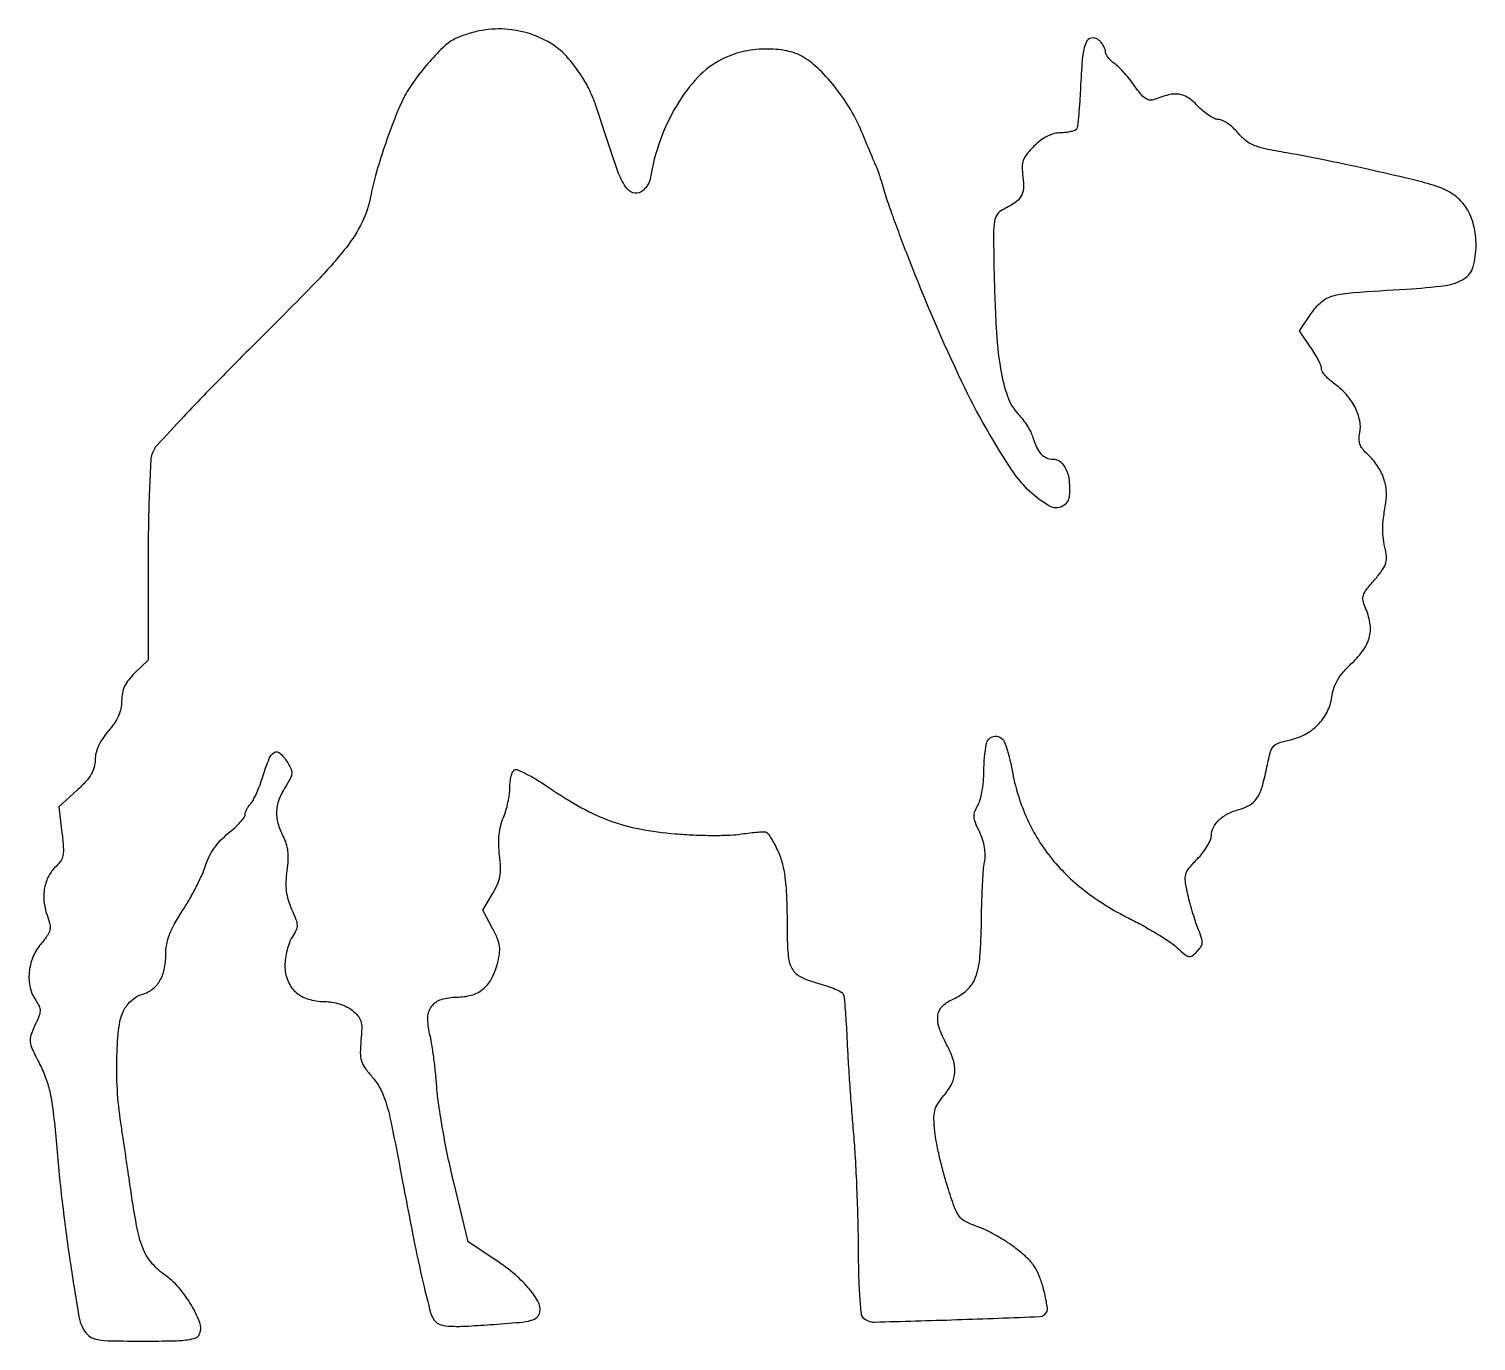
# Model space of a CAD drawing. Extents: x 0 to 328, y 0 to 298.
import ezdxf

# ---------------------------------------------------------------- set-up
doc = ezdxf.new("R2010")
doc.units = 0

msp = doc.modelspace()

# ---------------------------------------------------------------- linework, layer by layer
msp.add_lwpolyline([(102, 297.09132, 0.016404), (100.50714, 296.732365, 0.012908), (98.915289, 296.249371, 0.013106), (97.458101, 295.723044, 0.031155), (96.41375, 295.237604, 0.06913), (93.786301, 293.299901, 0.021664), (90.430687, 289.726609, 0.022257), (87.229115, 285.653527, 0.037496), (84.970632, 281.942435, 0.026184), (82.912691, 277.326556, 0.010676), (80.583289, 270.858545, 0.010638), (78.539032, 264.320794, 0.02739), (77.425466, 259.5, -0.072795), (75.527161, 253.724862, -0.05127), (71.859377, 247.943747, -0.025872), (65.003779, 240.120028, -0.004247), (50.855437, 225.811447, 0.003449), (42.397733, 217.285188, 0.005103), (35.10938, 209.681982, 0.002431), (29.0213, 203.136265, 0.095541), (27.98489, 201.460256, 0.077575), (27.593315, 199.609326, 0.003503), (27.289311, 193.095453, 0.005797), (27.071628, 185.333519, 0.004111), (27, 176.621992), (27, 154.374182), (24, 151.5, 0.033034), (22.593364, 149.961858, 0.057719), (21.678036, 148.499994, 0.062943), (21.17061, 146.960476, 0.048204), (21, 145.194924, -0.05163), (20.818681, 143.443645, -0.051691), (20.282424, 141.767398, -0.046583), (19.354979, 140.093728, -0.030364), (18, 138.347219, 0.030943), (16.705093, 136.674148, 0.041641), (15.764363, 135.006334, 0.04649), (15.192116, 133.375232, 0.061202), (15, 131.811594, -0.065677), (14.775322, 130.108484, -0.068557), (14.117203, 128.548534, -0.051963), (12.893769, 126.905199, -0.020383), (10.895213, 124.903261), (6.790425, 121.113742), (7.467788, 115.277539, -0.01164), (7.7743, 111.964916, -0.060566), (7.679091, 110.135573, -0.100686), (7.17247, 108.843513, -0.065307), (6.129256, 107.616975, 0.088453), (4.465291, 105.467593, 0.074965), (3.526014, 102.749225, 0.070206), (3.395583, 99.707471, 0.062493), (4.093336, 96.61843, -0.027504), (4.719263, 94.535974, -0.112908), (4.735139, 93.226426, -0.101831), (4.180414, 91.96977, -0.020213), (2.667226, 90.016367, 0.078627), (0.86975, 87.03516, 0.07395), (0.031697, 83.580867, 0.077007), (0.248437, 80.162956, 0.098813), (1.513343, 77.284413, -0.042319), (2.286234, 75.95442, -0.117923), (2.506769, 74.904678, -0.087573), (2.256994, 73.687434, -0.016972), (1.356509, 71.621417, 0.028541), (0.43286, 69.36093, 0.112827), (0.274751, 67.876808, 0.079075), (0.747471, 66.210262, 0.009801), (2.40626, 62.80951, -0.030877), (3.839678, 59.526632, -0.034605), (4.795116, 56.213549, -0.024691), (5.487615, 51.981896, -0.007463), (6.124297, 45.5, 0.008263), (7.501867, 31.702261, 0.008185), (9.338302, 17.913628, 0.004688), (11.293874, 5.651655, 0.100738), (12.606704, 2.25, 0.10852), (13.871348, 0.985156, 0.10122), (15.581228, 0.326809, 0.037875), (18.608246, 0.053438, 0.003588), (26.054438, 0, 0.004297), (32.631075, 0.056524, 0.027345), (35.961369, 0.296269, 0.058895), (37.831324, 0.762201, 0.213806), (38.679095, 1.606117, 0.182602), (38.692665, 4.224652, 0.045208), (36.807124, 8.164198, 0.04468), (33.931219, 12.141464, 0.060438), (30.642324, 15.112789, -0.067001), (27.676521, 17.863476, -0.081471), (25.774186, 21.135499, -0.046632), (24.38404, 26.141993, -0.008846), (22.874273, 35.5, 0.000659), (22.460094, 38.364771, 0.000305), (21.914545, 42.0875, 0.000302), (21.336523, 45.998709, 0.00042), (20.813912, 49.5, -0.022691), (20.029577, 57.041219, -0.022085), (19.921729, 64.691308, -0.021801), (20.411896, 71.333746, -0.090243), (21.585793, 75.165905, -0.053323), (22.325587, 76.285777, -0.041414), (23.346153, 77.331717, -0.042592), (24.476385, 78.155375, -0.074821), (25.541518, 78.599776, 0.098814), (27.850415, 79.69493, 0.096842), (29.581407, 81.598951, 0.083319), (30.644655, 84.27264, 0.05311), (31, 87.608553, -0.045305), (31.209695, 89.918078, -0.045888), (31.831844, 92.141779, -0.036904), (32.979987, 94.591435, -0.016516), (34.82617, 97.636047, 0.014893), (36.390286, 100.196708, 0.011901), (37.925843, 103.042899, 0.012078), (39.221409, 105.746991, 0.02959), (40.005327, 107.807866, -0.039272), (40.834897, 109.867944, -0.038282), (41.98239, 111.791612, -0.037445), (43.436414, 113.556102, -0.034227), (45.179157, 115.141895, 0.018127), (46.642326, 116.389648, 0.023816), (47.877627, 117.636314, 0.022466), (48.785409, 118.74009, 0.162238), (49, 119.384029, -0.078379), (49.087363, 119.93792, -0.038075), (49.359804, 120.602613, -0.036562), (49.756113, 121.266468, -0.043555), (50.224866, 121.824866, 0.077332), (50.796864, 122.607663, 0.014573), (51.565853, 124.209637, 0.015264), (52.35975, 126.152757, 0.013464), (53.069903, 128.223211, -0.018575), (54.438845, 132.08529, -0.162455), (55.593482, 133.456448, -0.333385), (56.838357, 133.338107, -0.06318), (58.413953, 131.490981, -0.028794), (59.352484, 129.861144, -0.132243), (59.569296, 128.802114, -0.107585), (59.247967, 127.664854, -0.015967), (58.053161, 125.586016, 0.048462), (56.645236, 122.720753, 0.079182), (56.103805, 120.074843, 0.080242), (56.414431, 117.416741, 0.051086), (57.567908, 114.516675, -0.045578), (58.251085, 112.852537, -0.046532), (58.615553, 111.103666, -0.040149), (58.679983, 109.104106, -0.022162), (58.454346, 106.668052, 0.024253), (58.231557, 104.148136, 0.040565), (58.319565, 102.023563, 0.043132), (58.740797, 100.034568, 0.032192), (59.529444, 97.934704, -0.01469), (60.509703, 95.57853, -0.087222), (60.761758, 94.274072, -0.115419), (60.515136, 93.133516, -0.034331), (59.636846, 91.56851, 0.055607), (59.008606, 90.328482, 0.027434), (58.480824, 88.640181, 0.026829), (58.119929, 86.808003, 0.035225), (58, 85.107763, 0.093726), (58.630829, 81.772038, 0.116445), (60.423504, 79.183244, 0.109121), (63.28908, 77.558055, 0.074771), (67, 77, -0.041189), (68.667596, 76.862394, -0.035144), (70.383829, 76.45163, -0.036138), (71.964664, 75.824937, -0.054265), (73.22218, 75.039873, -0.045978), (74.555036, 73.777092, -0.108632), (75.21242, 72.585347, -0.079226), (75.41939, 70.996633, -0.016806), (75.245373, 68.201849, 0.02166), (75.095939, 65.357005, 0.077249), (75.358661, 63.558159, 0.080605), (76.148505, 61.964272, 0.024903), (77.818971, 59.858962, -0.057253), (79.596725, 57.294424, -0.048259), (80.869638, 54.244033, -0.024445), (82.08597, 49.48055, -0.003812), (83.954091, 39.946986, 0.002175), (87.150619, 23.346468, 0.008599), (89.336618, 13.17899, 0.008906), (91.040126, 6.416846, 0.130942), (92.259088, 4.312341, 0.143134), (93.456871, 3.656337, 0.042238), (95.552721, 3.377433, 0.024337), (98.874253, 3.380067, 0.005369), (104.562814, 3.722901, 0.004022), (111.159073, 4.244936, 0.041175), (113.857177, 4.706207, 0.124281), (115.1796, 5.426799, 0.172377), (115.801479, 6.612095, 0.165615), (115.346146, 9.025613, 0.050902), (113.173649, 12.091783, 0.041518), (109.702994, 15.454882, 0.025529), (105.120567, 18.83565), (99.537916, 22.529884), (96.265106, 36.014942, -0.008385), (94.971437, 41.764285, -0.007074), (93.790986, 47.888764, -0.007147), (92.872936, 53.507267, -0.01964), (92.43843, 57.5, 0.008447), (92.147316, 60.876051, 0.007328), (91.730554, 64.404641, 0.007391), (91.259055, 67.588898, 0.021373), (90.806408, 69.77112, -0.068753), (90.408759, 73.372359, -0.154367), (91.299564, 75.942585, -0.159459), (93.47937, 77.481047, -0.074723), (96.932481, 78, 0.06692), (100.258776, 78.447193, 0.101667), (102.85092, 79.763649, 0.098744), (104.764252, 82.028843, 0.060202), (106.08164, 85.286612, 0.024175), (106.623176, 87.758386, 0.072751), (106.661222, 89.48012, 0.069893), (106.20446, 91.178582, 0.021119), (105.053121, 93.595886), (102.885592, 97.691772), (105.075314, 101.403074, 0.030667), (106.161643, 103.532527, 0.057789), (106.721826, 105.37627, 0.052763), (106.872681, 107.408679, 0.02164), (106.666263, 110.170072, -0.023569), (106.493099, 112.613326, -0.031151), (106.579312, 114.842475, -0.033911), (106.925855, 116.876735, -0.039834), (107.533746, 118.735007, 0.027633), (108.095542, 120.320526, 0.018439), (108.569288, 122.188323, 0.01859), (108.895323, 124.039333, 0.034307), (109, 125.563107, -0.028887), (109.076179, 126.880599, -0.035139), (109.304441, 128.095206, -0.03778), (109.636181, 129.058887, -0.153734), (110.036393, 129.522492, -0.247674), (110.745205, 129.570765, -0.014081), (112.788957, 128.594242, -0.018883), (115.240433, 127.217646, -0.012498), (117.95146, 125.463029, 0.022568), (125.263831, 120.936599, 0.039776), (131.718361, 117.979221, 0.04096), (138.426806, 116.135202, 0.025644), (146.5, 115.037795, 0.010543), (150.69529, 114.77422, 0.009599), (155.03125, 114.676814, 0.009656), (158.910451, 114.739074, 0.03041), (161.5, 114.988855, -0.009907), (163.467947, 115.26046, -0.013684), (165.243702, 115.420654, -0.010242), (166.713166, 115.482581, -0.141087), (167.22324, 115.347605, -0.111536), (167.595325, 114.993129, -0.011256), (168.254636, 113.953024, -0.013665), (168.9872, 112.658988, -0.010472), (169.718762, 111.207522, -0.052827), (170.770049, 108.238932, -0.03178), (171.407468, 104.553466, -0.020398), (171.754355, 99.378482, -0.005744), (171.872917, 91.287577, 0.030961), (172.170574, 86.719443, 0.12139), (173.180826, 84.103682, 0.135676), (175.22148, 82.416279, 0.042608), (178.997655, 81.097239, -0.017424), (181.001506, 80.508555, -0.023646), (182.76086, 79.830483, -0.021802), (184.128411, 79.155067, -0.1792), (184.57578, 78.638587, -0.066704), (184.761654, 77.83008, -0.003152), (185.003146, 75.043835, -0.005139), (185.235623, 71.722183, -0.003669), (185.430318, 68, 0.003923), (185.665855, 63.540372, 0.001971), (186.029659, 57.9125, 0.001957), (186.451596, 52.095466, 0.002898), (186.870963, 47, -0.00787), (187.264305, 41.559519, -0.003833), (187.60378, 34.604062, -0.003801), (187.84656, 27.359903, -0.005483), (187.942288, 20.95, 0.00584), (188.035431, 14.997391, 0.010696), (188.271746, 10.150431, 0.006793), (188.594858, 6.298736, 0.173748), (189.036838, 5.363162, 0.20518), (191.659368, 4.313695, 0.002506), (210.287694, 4.855907, 0.001983), (229.152629, 5.574572, 0.311255), (230.762332, 6.786996, 0.112513), (230.826733, 7.444303, 0.012511), (230.597871, 8.943979, 0.014723), (230.223314, 10.737284, 0.011429), (229.714184, 12.665072, 0.032308), (228.790478, 15.230118, 0.053497), (227.654077, 17.228111, 0.04983), (226.059474, 19.033031, 0.024188), (223.701134, 21.016373, 0.02007), (221.622579, 22.471401, 0.014352), (219.190389, 23.935627, 0.014527), (216.788424, 25.198814, 0.029906), (214.829113, 26.016373, -0.035071), (212.23951, 27.128446, -0.115513), (210.83384, 28.326296, -0.073604), (209.781149, 30.308946, -0.008926), (208.209351, 35, -0.010825), (207.264265, 38.240158, -0.008606), (206.380562, 41.775483, -0.008716), (205.674843, 45.081611, -0.021514), (205.304648, 47.533558, -0.019231), (205.107205, 50.416884, -0.070041), (205.308043, 52.236335, -0.08111), (205.985473, 53.787928, -0.031506), (207.382436, 55.677914, 0.058355), (209.181406, 58.406268, 0.10364), (209.870245, 60.997689, 0.094369), (209.487837, 63.814902, 0.042253), (208, 67.261185, -0.038603), (206.304099, 71.112035, -0.120606), (206.030127, 73.909647, -0.166402), (207.088915, 75.982632, -0.093526), (209.476094, 77.554458, 0.090986), (212.639189, 79.614412, 0.115317), (214.552048, 82.518489, 0.069572), (215.545286, 87.090642, 0.016296), (215.878351, 94.940458, -0.004949), (215.961806, 99.173161, -0.005497), (216.127754, 103.257651, -0.00511), (216.343091, 106.736452, -0.028359), (216.583469, 108.593237, 0.047888), (216.729186, 110.212581, 0.039991), (216.580994, 111.93355, 0.037538), (216.143183, 113.71583, 0.031798), (215.424446, 115.517974, -0.017589), (214.514084, 117.624676, -0.076121), (214.216553, 118.950408, -0.106541), (214.378531, 120.071727, -0.052804), (215.021398, 121.365196, 0.07552), (215.549899, 122.561459, 0.021537), (215.99854, 124.547321, 0.021162), (216.31709, 126.86131, 0.020993), (216.440004, 129.200153, -0.040493), (217.015947, 135.47931, -0.357738), (218.977755, 137.169926, -0.326859), (221.220415, 135.610341, -0.038356), (222.848675, 129.355149, 0.058568), (226.020063, 118.917724, 0.064223), (231.459026, 109.84943, 0.061762), (239.225227, 102.183467, 0.048263), (249.278946, 95.89311, -0.010585), (252.629023, 94.132799, -0.010629), (255.896958, 92.234573, -0.010499), (258.674232, 90.460362, -0.041218), (260.263888, 89.196106, 0.013107), (261.993781, 87.654073, 0.126819), (262.872275, 87.230208, 0.205075), (263.648687, 87.393495, 0.04342), (264.731769, 88.303198, 0.048028), (265.603215, 89.360322, 0.130688), (265.918231, 90.269525, 0.096885), (265.784806, 91.380354, 0.019615), (265.096912, 93.253595, -0.016871), (264.507344, 94.832264, -0.007581), (263.835192, 96.941352, -0.007496), (263.19164, 99.193242, -0.010125), (262.68178, 101.248881, -0.016667), (262.106517, 104.247434, -0.103848), (262.185411, 105.800978, -0.109161), (262.88247, 107.155891, -0.019293), (264.802749, 109.296489, 0.028097), (266.026402, 110.709801, 0.029617), (267.060807, 112.227639, 0.030993), (267.787609, 113.633915, 0.104137), (268, 114.64262, -0.121552), (268.450936, 116.470129, -0.08243), (269.7515, 118.186912, -0.071389), (271.744609, 119.596165, -0.057152), (274.208982, 120.520202, 0.073128), (276.630771, 121.517252, 0.10981), (278.288264, 123.077833, 0.077633), (279.484343, 125.6066, 0.022445), (280.522543, 129.813166, -0.012297), (281.316687, 133.336696, -0.104577), (282.024848, 134.785395, -0.145612), (283.170366, 135.600669, -0.031133), (285.551668, 136.252289, 0.068871), (289.165576, 137.540345, 0.076996), (292.142646, 139.727395, 0.079984), (294.233904, 142.632752, 0.082921), (295.274795, 146.012085, -0.047916), (295.750273, 148.051139, -0.052926), (296.595506, 149.891193, -0.045241), (297.928088, 151.731293, -0.023296), (299.897085, 153.787318, 0.049368), (302.550145, 156.863327, 0.095938), (303.873037, 159.811694, 0.102525), (303.953927, 162.906014, 0.062413), (302.858932, 166.410265, -0.058634), (302.374864, 167.919392, -0.130663), (302.454509, 169.113609, -0.083708), (303.165643, 170.435768, -0.015009), (304.955073, 172.601613, 0.019042), (306.664544, 174.704985, 0.073015), (307.469204, 176.182801, 0.097054), (307.697102, 177.601014, 0.049659), (307.456435, 179.394295, -0.024523), (306.992191, 181.894276, -0.035918), (306.851899, 184.126495, -0.0298), (307.024816, 186.642408, -0.011359), (307.553366, 190.117912, 0.071083), (307.647544, 193.086693, 0.065841), (306.917886, 196.04643, 0.062396), (305.393212, 198.851773, 0.053243), (303.149795, 201.364438, -0.050253), (302.228366, 202.384147, -0.07986), (301.691548, 203.427968, -0.079384), (301.507047, 204.592029, -0.049077), (301.644716, 205.973579, 0.101794), (301.629556, 208.732885, 0.066114), (300.561073, 211.749433, 0.060908), (298.615234, 214.62986, 0.059128), (296.015089, 216.989256, -0.026251), (294.860901, 217.906045, -0.031829), (293.885682, 218.885157, -0.03342), (293.192099, 219.791949, -0.147593), (293, 220.428547, 0.099853), (292.855665, 221.144079, 0.016785), (292.267886, 222.420107, 0.017789), (291.461885, 223.892671, 0.014965), (290.507696, 225.393522), (288.015391, 229.066138), (290.610206, 232.987169, -0.069597), (292.963573, 235.651129, -0.114464), (295.617781, 237.034013, -0.045021), (300.115009, 237.770862, -0.003535), (312.23629, 238.564142, 0.016866), (321.071176, 239.37936, 0.108734), (325.266809, 240.874651, 0.185304), (327.323665, 243.606476, 0.069843), (328, 248.424697, 0.058223), (327.457162, 253.070579, 0.08385), (325.848667, 256.875674, 0.090086), (323.18707, 259.750318, 0.078491), (319.55905, 261.67389, 0.023161), (314.391117, 263.185389, 0.004232), (304.687174, 265.455091, 0.004853), (294.157006, 267.717086, 0.007482), (285.005568, 269.447935, -0.009562), (280.226614, 270.372404, -0.044999), (277.558516, 271.198172, -0.071461), (275.708892, 272.288779, -0.051852), (274.005568, 273.97063, 0.033097), (272.910368, 275.136155, 0.035287), (271.692928, 276.120208, 0.037757), (270.533217, 276.805566, 0.116308), (269.65121, 277.009015, -0.113418), (268.744672, 277.212682, -0.032964), (267.488822, 277.919727, -0.031297), (266.138404, 278.927793, -0.028912), (264.886062, 280.121971, 0.054867), (262.745906, 281.960798, 0.116598), (260.72054, 282.741802, 0.096539), (258.308234, 282.605147, 0.030061), (254.836259, 281.496143, -0.148253), (253.927032, 281.4279, -0.102599), (252.980647, 281.854997, -0.064067), (251.930413, 282.845965, -0.022409), (250.685176, 284.512677, 0.017842), (249.57892, 286.021909, 0.015308), (248.311934, 287.529726, 0.015576), (247.076097, 288.82846, 0.042036), (246.098917, 289.643269, -0.0385), (245.295802, 290.30338, -0.040286), (244.616557, 291.069555, -0.043705), (244.14608, 291.824252, -0.118067), (244, 292.434259, 0.091245), (243.889938, 293.032351, 0.04285), (243.546925, 293.743129, 0.040553), (243.047768, 294.447772, 0.045201), (242.457618, 295.035174, 0.218978), (240.821526, 295.473168, 0.259591), (239.590651, 294.482792, 0.073131), (238.811231, 291.287821, 0.012203), (238.375355, 284.969123, -0.005065), (238.178889, 281.37431, -0.007324), (237.926608, 278.202642, -0.004138), (237.653621, 275.543406, -0.111205), (237.423605, 274.876391, -0.159775), (237.021536, 274.537492, -0.035533), (236.154563, 274.25744, -0.033472), (235.059145, 274.064339, -0.026899), (233.86406, 274, 0.062668), (232.34632, 273.809021, 0.053878), (230.838633, 273.244969, 0.047697), (229.32723, 272.295355, 0.032288), (227.797882, 270.951729, 0.025444), (226.164652, 269.14324, 0.084162), (225.375945, 267.751944, 0.089453), (225.114992, 266.225843, 0.031074), (225.274402, 263.990846, -0.046136), (225.383761, 261.333184, -0.126433), (224.828162, 259.553562, -0.109107), (223.422397, 258.108157, -0.029653), (220.643348, 256.507156, 0.128211), (219.452061, 255.465684, 0.111595), (218.843477, 253.920021, 0.039264), (218.631574, 251.074774, 0.003584), (218.711998, 243.968114, 0.00835), (219.209894, 229.822143, 0.027581), (220.205895, 220.551751, 0.0426), (221.793234, 214.265072, 0.105356), (224.234495, 210.214584, -0.026899), (225.261169, 208.992106, -0.020981), (226.244774, 207.563034, -0.02142), (227.049777, 206.150621, -0.047373), (227.510044, 205, 0.035576), (228.355142, 202.733989, 0.078458), (229.371961, 201.197747, 0.103809), (230.604802, 200.312692, 0.104316), (232.087261, 200, -0.175439), (233.779539, 199.387359, -0.114089), (235.049303, 197.713293, -0.080141), (235.756191, 195.074921, -0.043597), (235.805631, 191.711794, -0.552927), (231.3436, 189.342205, -0.113969), (223.237208, 196.878225, -0.037985), (211.43985, 217.532851, -0.018396), (199.409521, 245.5, -0.002811), (197.562406, 250.350937, -0.00323), (195.855025, 255.003125, -0.002906), (194.456194, 258.964207, -0.018585), (193.834261, 261, 0.008624), (193.412289, 262.486591, 0.007081), (192.911971, 264.059375, 0.007163), (192.410968, 265.491732, 0.018764), (191.998488, 266.5, -0.005773), (191.503765, 267.624994, -0.001199), (190.662174, 269.61355, -0.001259), (189.69641, 271.927132, -0.001188), (188.72329, 274.290807, 0.03822), (186.263816, 279.198362, 0.030352), (182.907124, 284.087352, 0.03122), (179.181453, 288.294576, 0.059076), (175.623779, 291.08772, 0.089734), (171.755107, 292.581954, 0.053324), (166.816457, 292.993067, 0.051128), (161.629282, 292.33779, 0.060959), (157, 290.650094, 0.087312), (151.618032, 286.596409, 0.052952), (146.810592, 280.209984, 0.048683), (143.056562, 272.280622, 0.045725), (140.809557, 263.607183, -0.066899), (140.56446, 262.802635, -0.042698), (140.082382, 261.950126, -0.042304), (139.454225, 261.180533, -0.059993), (138.768764, 260.624134, -0.227277), (136.90364, 260.408618, -0.166155), (135.233372, 261.708195, -0.058693), (133.481844, 265.216746, -0.009687), (131.051666, 272.395928, 0.005007), (128.646917, 279.725122, 0.02693), (127.086659, 283.621335, 0.039032), (125.380105, 286.652514, 0.018514), (122.745601, 290.282417, 0.080536), (118.8013, 293.921926, 0.066943), (113.657381, 296.411919, 0.064668), (107.85895, 297.514905, 0.065589)], format="xyb", close=True)

doc.saveas('drawing.dxf')
